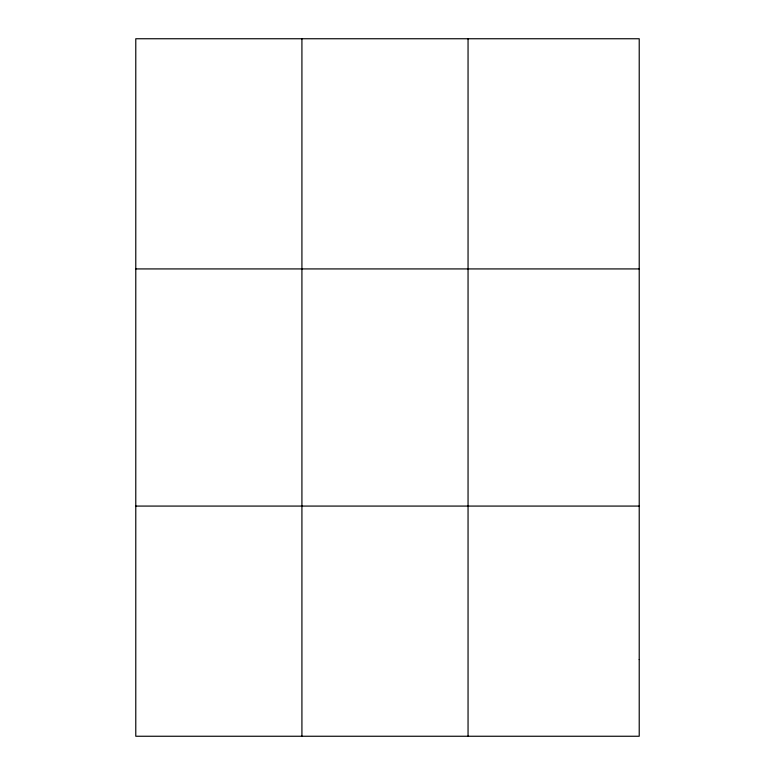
<?xml version="1.0" encoding="UTF-8"?>
<svg xmlns="http://www.w3.org/2000/svg" width="775" height="775" viewBox="0 0 775 775"><rect width="100%" height="100%" fill="white"/><g stroke="black" fill="none" stroke-linecap="round" stroke-linejoin="round"><path stroke-width="1.16" d="M301.921 38.75L301.921 736.25M468.052 38.75L468.052 736.25M135.78 268.925L639.22 268.925M135.78 506.075L639.22 506.075M639.22 659.525L639.22 736.25L135.78 736.25L135.78 38.75L639.22 38.75L639.22 659.525"/></g></svg>
